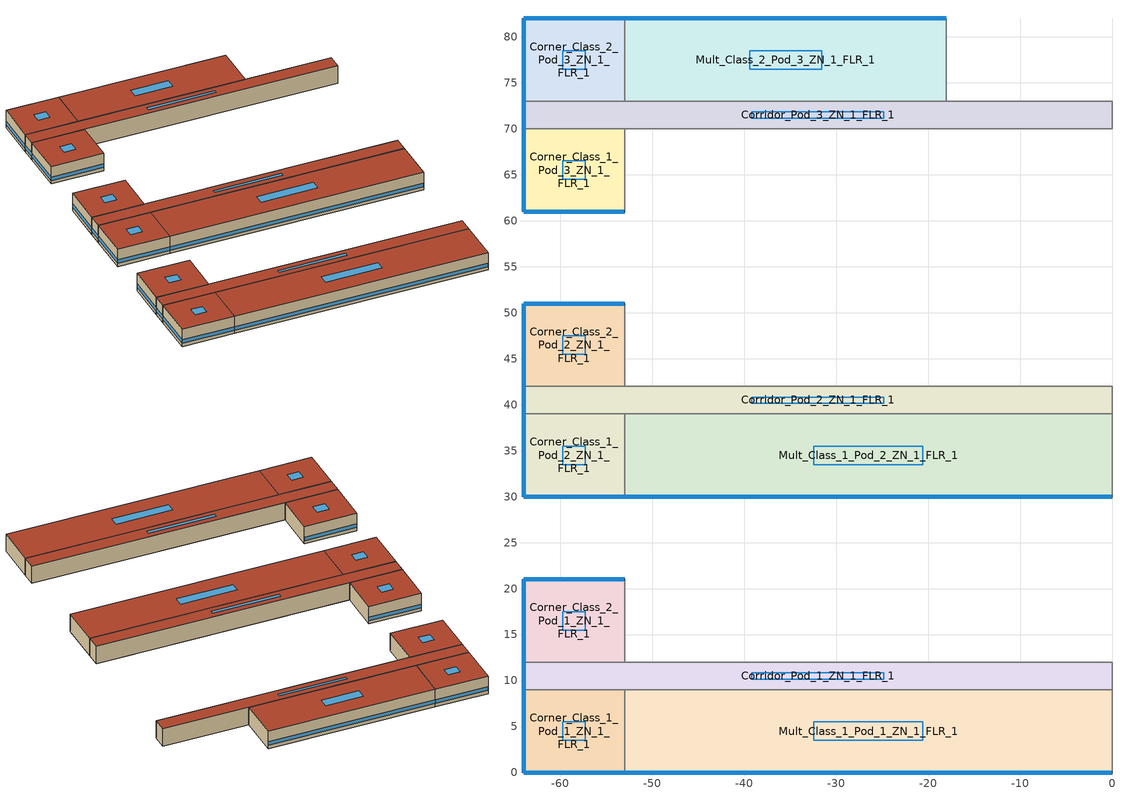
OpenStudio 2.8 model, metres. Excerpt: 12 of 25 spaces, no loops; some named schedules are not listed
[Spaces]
Corridor_Pod_2_ZN_1_FLR_1
 floor ground: 0,42 0,39 -64,39 -64,42 z0
 wall outside: -64,42 -64,39 z0:4
 wall to Corner_Class_2_Pod_2_ZN_1_FLR_1: -53,42 -64,42 z0:4
 wall to Main_Corridor_ZN_1_FLR_1: 0,39 0,42 z0:4
 wall to Mult_Class_1_Pod_2_ZN_1_FLR_1: -53,39 0,39 z0:4
 wall to Corner_Class_1_Pod_2_ZN_1_FLR_1: -64,39 -53,39 z0:4
 wall to Mult_Class_2_Pod_2_ZN_1_FLR_1: 0,42 -53,42 z0:4
 window: -64,41.97 -64,39.03 z0.76:1.58
 roof outside: 0,39 0,42 -64,42 -64,39 z4
 skylight: -24.84,40.16 -24.84,40.84 -39.16,40.84 -39.16,40.16 z4
Corner_Class_2_Pod_2_ZN_1_FLR_1
 floor ground: -53,51 -53,42 -64,42 -64,51 z0
 wall outside: -53,51 -64,51 -64,42 z0:4
 wall to Mult_Class_2_Pod_2_ZN_1_FLR_1: -53,42 -53,51 z0:4
 window: -53.03,51 -63.97,51 / -64,50.97 -64,42.03 z0.76:1.57
 roof outside: -53,42 -53,51 -64,51 -64,42 z4
 skylight: -57.27,45.49 -57.27,47.51 -59.73,47.51 -59.73,45.49 z4
Corridor_Pod_3_ZN_1_FLR_1
 floor ground: 0,73 0,70 -64,70 -64,73 z0
 wall outside: -64,73 -64,70 z0:4
 wall to Mult_Class_2_Pod_3_ZN_1_FLR_1: -18,73 -53,73 z0:4
 wall to Corner_Class_2_Pod_3_ZN_1_FLR_1: -53,73 -64,73 z0:4
 wall to Computer_Class_ZN_1_FLR_1: 0,73 -18,73 z0:4
 wall to Library_Media_Center_ZN_1_FLR_1: 0,70 0,73 z0:4
 wall to Mult_Class_1_Pod_3_ZN_1_FLR_1: -53,70 0,70 z0:4
 wall to Corner_Class_1_Pod_3_ZN_1_FLR_1: -64,70 -53,70 z0:4
 window: -64,72.97 -64,70.03 z0.76:1.58
 roof outside: 0,70 0,73 -64,73 -64,70 z4
 skylight: -24.84,71.16 -24.84,71.84 -39.16,71.84 -39.16,71.16 z4
Mult_Class_1_Pod_1_ZN_1_FLR_1
 floor ground: 0,9 0,0 -53,0 -53,9 z0
 wall outside: -53,0 0,0 z0:4
 wall to Lobby_ZN_1_FLR_1: 0,0 0,9 z0:4
 wall to Corridor_Pod_1_ZN_1_FLR_1: 0,9 -53,9 z0:4
 wall to Corner_Class_1_Pod_1_ZN_1_FLR_1: -53,9 -53,0 z0:4
 window: -52.97,0 -0.03,0 z0.76:1.56
 roof outside: 0,0 0,9 -53,9 -53,0 z4
 skylight: -20.57,3.49 -20.57,5.51 -32.43,5.51 -32.43,3.49 z4
Mult_Class_1_Pod_2_ZN_1_FLR_1
 floor ground: 0,39 0,30 -53,30 -53,39 z0
 wall outside: -53,30 0,30 z0:4
 wall to Corner_Class_1_Pod_2_ZN_1_FLR_1: -53,39 -53,30 z0:4
 wall to Main_Corridor_ZN_1_FLR_1: 0,30 0,39 z0:4
 window: -52.97,30 -0.03,30 z0.76:1.56
 roof outside: 0,30 0,39 -53,39 -53,30 z4
 skylight: -20.57,33.49 -20.57,35.51 -32.43,35.51 -32.43,33.49 z4
Corner_Class_2_Pod_3_ZN_1_FLR_1
 floor ground: -53,82 -53,73 -64,73 -64,82 z0
 wall outside: -53,82 -64,82 -64,73 z0:4
 wall to Mult_Class_2_Pod_3_ZN_1_FLR_1: -53,73 -53,82 z0:4
 window: -53.03,82 -63.97,82 / -64,81.97 -64,73.03 z0.76:1.57
 roof outside: -53,73 -53,82 -64,82 -64,73 z4
 skylight: -57.27,76.49 -57.27,78.51 -59.73,78.51 -59.73,76.49 z4
Corner_Class_2_Pod_1_ZN_1_FLR_1
 floor ground: -53,21 -53,12 -64,12 -64,21 z0
 wall outside: -53,21 -64,21 -64,12 z0:4
 wall to Mult_Class_2_Pod_1_ZN_1_FLR_1: -53,12 -53,21 z0:4
 wall to Corridor_Pod_1_ZN_1_FLR_1: -64,12 -53,12 z0:4
 window: -53.03,21 -63.97,21 / -64,20.97 -64,12.03 z0.76:1.57
 roof outside: -53,12 -53,21 -64,21 -64,12 z4
 skylight: -57.27,15.49 -57.27,17.51 -59.73,17.51 -59.73,15.49 z4
Corridor_Pod_1_ZN_1_FLR_1
 floor ground: 0,12 0,9 -64,9 -64,12 z0
 wall outside: -64,12 -64,9 z0:4
 wall to Corner_Class_1_Pod_1_ZN_1_FLR_1: -64,9 -53,9 z0:4
 wall to Main_Corridor_ZN_1_FLR_1: 0,9 0,12 z0:4
 wall to Mult_Class_2_Pod_1_ZN_1_FLR_1: 0,12 -53,12 z0:4
 window: -64,11.97 -64,9.03 z0.76:1.58
 roof outside: 0,9 0,12 -64,12 -64,9 z4
 skylight: -24.84,10.16 -24.84,10.84 -39.16,10.84 -39.16,10.16 z4
Corner_Class_1_Pod_3_ZN_1_FLR_1
 floor ground: -53,70 -53,61 -64,61 -64,70 z0
 wall outside: -64,70 -64,61 -53,61 z0:4
 wall to Mult_Class_1_Pod_3_ZN_1_FLR_1: -53,61 -53,70 z0:4
 window: -63.97,61 -53.03,61 / -64,69.97 -64,61.03 z0.76:1.57
 roof outside: -53,61 -53,70 -64,70 -64,61 z4
 skylight: -57.27,64.49 -57.27,66.51 -59.73,66.51 -59.73,64.49 z4
Mult_Class_2_Pod_3_ZN_1_FLR_1
 floor ground: -18,82 -18,73 -53,73 -53,82 z0
 wall outside: -18,82 -53,82 z0:4
 wall to Computer_Class_ZN_1_FLR_1: -18,73 -18,82 z0:4
 window: -18.03,82 -52.97,82 z0.76:1.56
 roof outside: -18,73 -18,82 -53,82 -53,73 z4
 skylight: -31.59,76.49 -31.59,78.51 -39.41,78.51 -39.41,76.49 z4
Corner_Class_1_Pod_2_ZN_1_FLR_1
 floor ground: -53,39 -53,30 -64,30 -64,39 z0
 wall outside: -64,39 -64,30 -53,30 z0:4
 window: -63.97,30 -53.03,30 / -64,38.97 -64,30.03 z0.76:1.57
 roof outside: -53,30 -53,39 -64,39 -64,30 z4
 skylight: -57.27,33.49 -57.27,35.51 -59.73,35.51 -59.73,33.49 z4
Corner_Class_1_Pod_1_ZN_1_FLR_1
 floor ground: -53,9 -53,0 -64,0 -64,9 z0
 wall outside: -64,9 -64,0 -53,0 z0:4
 window: -63.97,0 -53.03,0 / -64,8.97 -64,0.03 z0.76:1.57
 roof outside: -53,0 -53,9 -64,9 -64,0 z4
 skylight: -57.27,3.49 -57.27,5.51 -59.73,5.51 -59.73,3.49 z4
[Site]
Kuujjuaq AP_QC_CAN: Latitude {deg}=58.1; Longitude {deg}=-68.417; Time Zone {hr}=-5; Elevation {m}=39.9; Terrain=City
[Building]
PrimarySchool-CAN_QC_Kuujjuaq.AP.719060_CWEC2016.epw: North Axis {deg}=0; Default Construction Set=BTAP-Mass at hdd = 8550.0; Standards Number of Stories=1; Standards Number of Above Ground Stories=1; Standards Building Type=NECB2015_PrimarySchool
[Site:WaterMainsTemperature]
Calculation Method=Correlation; Annual Average Outdoor Air Temperature {C}=-3.825; Maximum Difference In Monthly Average Outdoor Air Temperatures {deltaC}=36
[Site:GroundTemperature:BuildingSurface]
19.527, 19.502, 19.536, 19.598, 20.002, 21.64, 22.225, 22.375, 21.449, 20.121, 19.802, 19.633
[SizingPeriod:DesignDay] Barometric Pressure {Pa}=100847; Sky Clearness=0; Rain Indicator=0; Snow Indicator=0; Day of Month=21; Daylight Saving Time Indicator=0; Humidity Indicating Type=Wetbulb; Dry-Bulb Temperature Range Modifier Type=DefaultMultipliers
Name | Maximum Dry-Bulb Temperature {C} | Daily Dry-Bulb Temperature Range {deltaC} | Humidity Indicating Conditions at Maximum Dry-Bulb | Wind Speed {m/s} | Wind Direction {deg} | Month | Day Type | Solar Model Indicator | ASHRAE Taub | ASHRAE Taud
Kuujjuaq AP Ann Htg 99.6% Condns DB | -36.2 | 0 | -36.2 | 2.2 | 220 | 1 | WinterDesignDay | ASHRAEClearSky
Kuujjuaq AP Ann Clg .4% Condns DB=>MWB | 24.1 | 10.3 | 16.2 | 4 | 210 | 7 | SummerDesignDay | ASHRAETau | 0.364 | 2.418
[Material:NoMass] Roughness=Smooth; Thermal Absorptance=0.9; Solar Absorptance=0.7
Name | Thermal Resistance {m2-K/W} | Visible Absorptance
Typical Carpet Pad | 0.21648 | 0.8
Typical Insulation 1 | 6.78179 | 0.7
Typical Insulation 2 | 5.19354 | 0.7
Typical Insulation 3 | 7.04224 | 0.7
Typical Carpet Pad 2 | 2.57255 | 0.8
Typical Carpet Pad 3 | 4.69593 | 0.8
Typical Insulation 4 | 0.624982 | 0.7
Typical Insulation 5 | 0.625 | 0.7
[Material]
Name | Roughness | Thickness {m} | Conductivity {W/m-K} | Density {kg/m3} | Specific Heat {J/kg-K} | Thermal Absorptance | Solar Absorptance | Visible Absorptance
100mm Normalweight concrete floor | MediumSmooth | 0.1016 | 2.31 | 2322 | 832
G01 13mm gypsum board | Smooth | 0.0127 | 0.16 | 800 | 1090 | 0.9 | 0.7 | 0.5
G05 25mm wood | MediumSmooth | 0.0254 | 0.15 | 608 | 1630 | 0.9 | 0.5 | 0.5
4 in. Normalweight Concrete Floor | MediumRough | 0.1016 | 2.31 | 2322 | 832 | 0.9 | 0.7 | 0.7
1IN Stucco | Smooth | 0.0253 | 0.6918 | 1858 | 837 | 0.9 | 0.7 | 0.92
8IN CONCRETE HW RefBldg | Rough | 0.2032 | 1.311 | 2240 | 836.8 | 0.9 | 0.7 | 0.7
1/2IN Gypsum | Smooth | 0.0127 | 0.16 | 784.9 | 830 | 0.9 | 0.4 | 0.4
Metal Roof Surface; F08 Metal surface | Smooth | 0.0008 | 45.28 | 7824 | 500 | 0.9 | 0.7 | 0.7
6 in. Normalweight Concrete Floor | MediumRough | 0.1524 | 2.31 | 2322 | 832 | 0.9 | 0.7 | 0.7
[Construction]
BTAP-Int-Floor: 100mm Normalweight concrete floor, Typical Carpet Pad
BTAP-Int-Wall: G01 13mm gypsum board, G01 13mm gypsum board
BTAP-Int-Ceiling: Typical Carpet Pad, 100mm Normalweight concrete floor
BTAP-Ext-DaylightDiffuser: SimpleGlazing
BTAP-Int-Door: G05 25mm wood
BTAP-Ext-Floor-Mass:U-0.142: Typical Insulation 1, 4 in. Normalweight Concrete Floor, Typical Carpet Pad
BTAP-Ext-Wall-Mass:U-0.183: 1IN Stucco, 8IN CONCRETE HW RefBldg, Typical Insulation 2, 1/2IN Gypsum
BTAP-Ext-Roof-Metal:U-0.142: Metal Roof Surface, Typical Insulation 3
BTAP-Grnd-Floor-Mass:U-0.379: 6 in. Normalweight Concrete Floor, Typical Carpet Pad 2
BTAP-Grnd-Roof-Mass:U-0.21: 6 in. Normalweight Concrete Floor, Typical Carpet Pad 3
BTAP-Ext-Door:U-1.6: F08 Metal surface, Typical Insulation 4
BTAP-Ext-OverHeadDoor:U-1.6: Typical Insulation 5
BTAP-Ext-DaylightDiffuser:U=0.160 SHGC=0.600: SimpleGlazing:U=0.160 SHGC=0.600
[DefaultConstructionSet]
BTAP-Mass at hdd = 8550.0: Default Exterior Surface Constructions=BTAP-Mass at hdd = 8550.0; Default Interior Surface Constructions=Default Surface Constructions 2; Default Ground Contact Surface Constructions=BTAP-Mass at hdd = 8550.0 1; Default Exterior SubSurface Constructions=BTAP-Mass at hdd = 8550.0; Default Interior SubSurface Constructions=Default Sub Surface Constructions 2; Interior Partition Construction=BTAP-Int-Door
[DefaultSurfaceConstructions]
Name | Floor Construction | Wall Construction | Roof Ceiling Construction
Default Surface Constructions 2 | BTAP-Int-Floor | BTAP-Int-Wall | BTAP-Int-Ceiling
BTAP-Mass at hdd = 8550.0 | BTAP-Ext-Floor-Mass:U-0.142 | BTAP-Ext-Wall-Mass:U-0.183 | BTAP-Ext-Roof-Metal:U-0.142
BTAP-Mass at hdd = 8550.0 1 | BTAP-Grnd-Floor-Mass:U-0.379 | BTAP-Grnd-Roof-Mass:U-0.21 | BTAP-Grnd-Roof-Mass:U-0.21
[DefaultSubSurfaceConstructions]
Name | Fixed Window Construction | Operable Window Construction | Door Construction | Glass Door Construction | Overhead Door Construction | Skylight Construction | Tubular Daylight Dome Construction | Tubular Daylight Diffuser Construction
Default Sub Surface Constructions 2 | BTAP-Ext-DaylightDiffuser | BTAP-Ext-DaylightDiffuser | BTAP-Int-Door
BTAP-Mass at hdd = 8550.0 | BTAP-Ext-DaylightDiffuser:U=0.160 SHGC=0.600 | BTAP-Ext-DaylightDiffuser:U=0.160 SHGC=0.600 | BTAP-Ext-Door:U-1.6 | BTAP-Ext-DaylightDiffuser:U=0.160 SHGC=0.600 | BTAP-Ext-OverHeadDoor:U-1.6 | BTAP-Ext-DaylightDiffuser:U=0.160 SHGC=0.600 | BTAP-Ext-DaylightDiffuser:U=0.160 SHGC=0.600 | BTAP-Ext-DaylightDiffuser:U=0.160 SHGC=0.600
[WindowMaterial:SimpleGlazingSystem] Solar Heat Gain Coefficient=0.6; Visible Transmittance=0.21
Name | U-Factor {W/m2-K}
SimpleGlazing | 2.2
SimpleGlazing:U=0.160 SHGC=0.600 | 1.6
[Space] Building Story=Building Story 1; Part of Total Floor Area=Yes
Name | Space Type | Thermal Zone
Corner_Class_2_Pod_3_ZN_1_FLR_1; Corner_Class_2_Pod_2_ZN_1_FLR_1; Corner_Class_2_Pod_1_ZN_1_FLR_1 | Space Function Classroom/Lecture hall/Training room other | ALL_ST=Classroom/Lecture hall/Training room other_FL=Building Story 1_SCH=D 1
Corridor_Pod_2_ZN_1_FLR_1; Corridor_Pod_1_ZN_1_FLR_1; Corridor_Pod_3_ZN_1_FLR_1 | Space Function Corridor/Transition area other-sch-D | WILD_ST=Corridor/Transition area other-sch-D_FL=Building Story 1_SCH=D
Mult_Class_1_Pod_2_ZN_1_FLR_1; Mult_Class_1_Pod_1_ZN_1_FLR_1 | Space Function Classroom/Lecture hall/Training room other | ALL_ST=Classroom/Lecture hall/Training room other_FL=Building Story 1_SCH=D
Corner_Class_1_Pod_1_ZN_1_FLR_1; Corner_Class_1_Pod_3_ZN_1_FLR_1; Corner_Class_1_Pod_2_ZN_1_FLR_1 | Space Function Classroom/Lecture hall/Training room other | ALL_ST=Classroom/Lecture hall/Training room other_FL=Building Story 1_SCH=D 3
Mult_Class_2_Pod_3_ZN_1_FLR_1 | Space Function Classroom/Lecture hall/Training room other | ALL_ST=Classroom/Lecture hall/Training room other_FL=Building Story 1_SCH=D 2
[BuildingStory]
Building Story 1: Nominal Z Coordinate {m}=0
[SpaceType] Standards Building Type=Space Function
Name | Default Schedule Set | Design Specification Outdoor Air Object | Standards Space Type
Space Function Classroom/Lecture hall/Training room other | Space Function Classroom/Lecture hall/Training room other Schedule Set | Space Function Classroom/Lecture hall/Training room other Ventilation | Classroom/Lecture hall/Training room other
Space Function Corridor/Transition area other-sch-D | Space Function Corridor/Transition area other-sch-D Schedule Set | Space Function Corridor/Transition area other-sch-D Ventilation | Corridor/Transition area other-sch-D
[People:Definition] Number of People Calculation Method=People/Area; Fraction Radiant=0.3
Name | People per Space Floor Area {person/m2}
Space Function Classroom/Lecture hall/Training room other People Definition | 0.133382
Space Function Corridor/Transition area other-sch-D People Definition | 0.0100036
[People] Work Efficiency Schedule=Work Efficiency Schedule; Clothing Insulation Schedule=Clothing Schedule; Air Velocity Schedule=Air Velocity Schedule; Multiplier=1
Name | People Definition | Space or SpaceType
Space Function Classroom/Lecture hall/Training room other People | Space Function Classroom/Lecture hall/Training room other People Definition | Space Function Classroom/Lecture hall/Training room other
Space Function Corridor/Transition area other-sch-D People | Space Function Corridor/Transition area other-sch-D People Definition | Space Function Corridor/Transition area other-sch-D
[Lights:Definition] Design Level Calculation Method=Watts/Area; Fraction Radiant=0.5; Fraction Visible=0.2
Name | Watts per Space Floor Area {W/m2}
Space Function Classroom/Lecture hall/Training room other Lights Definition | 13.4049
Space Function Corridor/Transition area other-sch-D Lights Definition | 7.10258
[Lights] Fraction Replaceable=1
Name | Lights Definition | Space or SpaceType
Space Function Classroom/Lecture hall/Training room other Lights | Space Function Classroom/Lecture hall/Training room other Lights Definition | Space Function Classroom/Lecture hall/Training room other
Space Function Corridor/Transition area other-sch-D Lights | Space Function Corridor/Transition area other-sch-D Lights Definition | Space Function Corridor/Transition area other-sch-D
[ElectricEquipment:Definition]
Space Function Classroom/Lecture hall/Training room other Elec Equip Definition: Design Level Calculation Method=Watts/Area; Watts per Space Floor Area {W/m2}=5.00182; Fraction Radiant=0.5
[ElectricEquipment]
Space Function Classroom/Lecture hall/Training room other Elec Equip: Electric Equipment Definition=Space Function Classroom/Lecture hall/Training room other Elec Equip Definition; Space or SpaceType=Space Function Classroom/Lecture hall/Training room other
[DesignSpecification:OutdoorAir] Outdoor Air Method=Sum; Outdoor Air Flow per Person {m3/s-person}=0; Outdoor Air Flow Rate {m3/s}=0; Outdoor Air Flow Air Changes per Hour {1/hr}=0
Name | Outdoor Air Flow per Floor Area {m3/s-m2}
Space Function Classroom/Lecture hall/Training room other Ventilation | 0.00278384
Space Function Corridor/Transition area other-sch-D Ventilation | 0.0003048
[DefaultScheduleSet] Number of People Schedule=NECB-D-Occupancy; People Activity Level Schedule=NECB-Activity; Electric Equipment Schedule=NECB-D-Electric-Equipment; Infiltration Schedule=Always On
Name | Lighting Schedule
Space Function Classroom/Lecture hall/Training room other Schedule Set | NECB-D-Occupancy-NECB-D-Lighting-0.5-0.0-0.67-Light Ruleset
Space Function Corridor/Transition area other-sch-D Schedule Set | NECB-D-Lighting
[ThermostatSetpoint:DualSetpoint] Heating Setpoint Temperature Schedule=NECB-D-Thermostat Setpoint-Heating; Cooling Setpoint Temperature Schedule=NECB-D-Thermostat Setpoint-Cooling
Space Function Classroom/Lecture hall/Training room other Thermostat 27; Space Function Classroom/Lecture hall/Training room other Thermostat 28; Space Function Classroom/Lecture hall/Training room other Thermostat 29; Space Function Classroom/Lecture hall/Training room other Thermostat 30; Space Function Corridor/Transition area other-sch-D Thermostat 9
[SpaceInfiltration:DesignFlowRate] Schedule=Always On Discrete; Design Flow Rate Calculation Method=Flow/ExteriorArea; Flow per Exterior Surface Area {m3/s-m2}=0.00025; Constant Term Coefficient=0; Temperature Term Coefficient=0; Velocity Term Coefficient=0.224; Velocity Squared Term Coefficient=0
Name | Space or SpaceType
Corner_Class_1_Pod_1_ZN_1_FLR_1 Infiltration | Corner_Class_1_Pod_1_ZN_1_FLR_1
Corner_Class_1_Pod_2_ZN_1_FLR_1 Infiltration | Corner_Class_1_Pod_2_ZN_1_FLR_1
Corner_Class_1_Pod_3_ZN_1_FLR_1 Infiltration | Corner_Class_1_Pod_3_ZN_1_FLR_1
Corner_Class_2_Pod_1_ZN_1_FLR_1 Infiltration | Corner_Class_2_Pod_1_ZN_1_FLR_1
Corner_Class_2_Pod_2_ZN_1_FLR_1 Infiltration | Corner_Class_2_Pod_2_ZN_1_FLR_1
Corner_Class_2_Pod_3_ZN_1_FLR_1 Infiltration | Corner_Class_2_Pod_3_ZN_1_FLR_1
Corridor_Pod_1_ZN_1_FLR_1 Infiltration | Corridor_Pod_1_ZN_1_FLR_1
Corridor_Pod_2_ZN_1_FLR_1 Infiltration | Corridor_Pod_2_ZN_1_FLR_1
Corridor_Pod_3_ZN_1_FLR_1 Infiltration | Corridor_Pod_3_ZN_1_FLR_1
Mult_Class_1_Pod_1_ZN_1_FLR_1 Infiltration | Mult_Class_1_Pod_1_ZN_1_FLR_1
Mult_Class_1_Pod_2_ZN_1_FLR_1 Infiltration | Mult_Class_1_Pod_2_ZN_1_FLR_1
Mult_Class_2_Pod_3_ZN_1_FLR_1 Infiltration | Mult_Class_2_Pod_3_ZN_1_FLR_1
[ThermalZone] Use Ideal Air Loads=No
Name | Thermostat
ALL_ST=Classroom/Lecture hall/Training room other_FL=Building Story 1_SCH=D | Space Function Classroom/Lecture hall/Training room other Thermostat 27
ALL_ST=Classroom/Lecture hall/Training room other_FL=Building Story 1_SCH=D 1 | Space Function Classroom/Lecture hall/Training room other Thermostat 28
ALL_ST=Classroom/Lecture hall/Training room other_FL=Building Story 1_SCH=D 2 | Space Function Classroom/Lecture hall/Training room other Thermostat 29
ALL_ST=Classroom/Lecture hall/Training room other_FL=Building Story 1_SCH=D 3 | Space Function Classroom/Lecture hall/Training room other Thermostat 30
WILD_ST=Corridor/Transition area other-sch-D_FL=Building Story 1_SCH=D | Space Function Corridor/Transition area other-sch-D Thermostat 9
[HeatExchanger:AirToAir:SensibleAndLatent] Availability Schedule=Always On Discrete; Nominal Supply Air Flow Rate {m3/s}=autosize; Sensible Effectiveness at 100% Heating Air Flow=0.5; Latent Effectiveness at 100% Heating Air Flow=0.5; Sensible Effectiveness at 75% Heating Air Flow=0.5; Latent Effectiveness at 75% Heating Air Flow=0.5; Sensible Effectiveness at 100% Cooling Air Flow=0.5; Latent Effectiveness at 100% Cooling Air Flow=0.5; Sensible Effectiveness at 75% Cooling Air Flow=0.5; Latent Effectiveness at 75% Cooling Air Flow=0.5; Nominal Electric Power {W}=2908.29; Supply Air Outlet Temperature Control=Yes; Heat Exchanger Type=Rotary; Frost Control Type=ExhaustOnly; Threshold Temperature {C}=-23.3; Initial Defrost Time Fraction=0.167; Rate of Defrost Time Fraction Increase {1/K}=1.44; Economizer Lockout=Yes
Sys_3_PSZ ALL_ST=Classroom/Lecture hall/Training room other_FL=Building Story 1_SCH=D ERV; Sys_3_PSZ ALL_ST=Classroom/Lecture hall/Training room other_FL=Building Story 1_SCH=D 2 ERV
[SetpointManager:OutdoorAirPretreat] Minimum Setpoint Temperature {C}=-99; Maximum Setpoint Temperature {C}=99; Minimum Setpoint Humidity Ratio {kgWater/kgDryAir}=1e-05; Maximum Setpoint Humidity Ratio {kgWater/kgDryAir}=1
Setpoint Manager Outdoor Air Pretreat 1; Setpoint Manager Outdoor Air Pretreat 2
[AvailabilityManager:NightCycle] Control Type=CycleOnAny; Thermostat Tolerance {deltaC}=1; Cycling Run Time {s}=3600
Availability Manager Night Cycle 1; Availability Manager Night Cycle 2; Availability Manager Night Cycle 3; Availability Manager Night Cycle 4; Availability Manager Night Cycle 5; Availability Manager Night Cycle 6; Availability Manager Night Cycle 7; Availability Manager Night Cycle 8; Availability Manager Night Cycle 9; Availability Manager Night Cycle 10; Availability Manager Night Cycle 11; Availability Manager Night Cycle 12
[EnergyManagementSystem:Sensor] Output Variable or Output Meter Index Key=Environment; Output Variable or Output Meter=Site Outdoor Air Drybulb Temperature
OAT; OAT_1
[EnergyManagementSystem:Actuator] Actuated Component Type=Schedule:Year; Actuated Component Control Type=Schedule Value
Name | Actuated Component
Sys3PSZALLSTClassroomLecturehallTrainingroomotherFLBuildingStory1SCHDHtgSch0; Sys3PSZALLSTClassroomLecturehallTrainingroomotherFLBuildingStory1SCHD2HtgSch0 | NECB-D-Thermostat Setpoint-Heating
Sys3PSZALLSTClassroomLecturehallTrainingroomotherFLBuildingStory1SCHDClgSch0; Sys3PSZALLSTClassroomLecturehallTrainingroomotherFLBuildingStory1SCHD2ClgSch0 | NECB-D-Thermostat Setpoint-Cooling
[EnergyManagementSystem:Program]
Sys3PSZALLSTClassroomLecturehallTrainingroomotherFLBuildingStory1SCHDOptimumStartProg0: IF DaylightSavings==0 && DayOfWeek>1 && Hour==5 && OAT<23.9 && OAT>1.7; SET Sys3PSZALLSTClassroomLecturehallTrainingroomotherFLBuildingStory1SCHDClgSch0 = 29.4; SET Sys3PSZALLSTClassroomLecturehallTrainingroomotherFLBuildingStory1SCHDHtgSch0 = 15.6; ELSEIF DaylightSavings==0 && DayOfWeek==1 && Hour==7 && OAT<23.9 && OAT>1.7; SET Sys3PSZALLSTClassroomLecturehallTrainingroomotherFLBuildingStory1SCHDClgSch0 = 29.4; SET Sys3PSZALLSTClassroomLecturehallTrainingroomotherFLBuildingStory1SCHDHtgSch0 = 15.6; ELSEIF DaylightSavings==1 && DayOfWeek>1 && Hour==4 && OAT<23.9 && OAT>1.7; SET Sys3PSZALLSTClassroomLecturehallTrainingroomotherFLBuildingStory1SCHDClgSch0 = 29.4; SET Sys3PSZALLSTClassroomLecturehallTrainingroomotherFLBuildingStory1SCHDHtgSch0 = 15.6; ELSEIF DaylightSavings==1 && DayOfWeek==1 && Hour==6 && OAT<23.9 && OAT>1.7; SET Sys3PSZALLSTClassroomLecturehallTrainingroomotherFLBuildingStory1SCHDClgSch0 = 29.4; SET Sys3PSZALLSTClassroomLecturehallTrainingroomotherFLBuildingStory1SCHDHtgSch0 = 15.6; ELSE; SET Sys3PSZALLSTClassroomLecturehallTrainingroomotherFLBuildingStory1SCHDClgSch0 = NULL; SET Sys3PSZALLSTClassroomLecturehallTrainingroomotherFLBuildingStory1SCHDHtgSch0 = NULL; ENDIF
